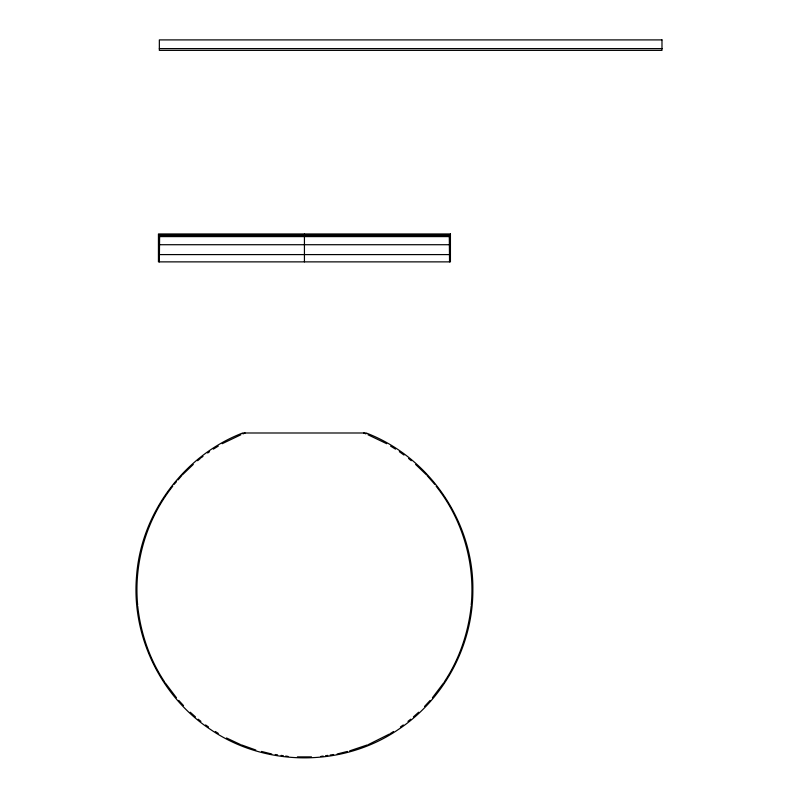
<?xml version="1.0" encoding="UTF-8"?>
<svg xmlns="http://www.w3.org/2000/svg" width="798" height="798" viewBox="0 0 798 798"><rect width="100%" height="100%" fill="white"/><g stroke="black" fill="none" stroke-linecap="round" stroke-linejoin="round"><path stroke-width="1.2" d="M471.239 604.934C475.209 562.78 462.421 519.358 436.107 486.182M159.341 261.874L159.62 234.851L449.284 234.851L449.543 261.874M471.179 606.101C468.266 632.944 459.339 659.228 444.376 681.771M443.748 682.769L432.416 697.751M172.777 486.182C146.453 519.358 133.675 562.78 137.645 604.934M430.122 700.415L424.536 706.449M174.154 484.336L176.428 481.743M177.934 480.007L181.725 475.668M182.473 474.81L193.256 464.446M418.661 712.205L413.394 716.893M197.645 460.725L200.278 458.501M407.948 721.362L410.731 719.197M201.156 457.753L203.021 456.406M207.679 453.035L209.545 451.688M400.406 726.958L403.289 724.933M390.571 733.392L393.554 731.507M213.365 449.134L218.273 446.122M389.554 733.97L368.556 744.474M222.193 443.708L240.866 434.79M242.981 433.893L245.096 432.995M367.449 744.873L349.654 750.868M337.125 754.01L347.379 751.437M320.866 756.424L323.19 756.075M325.504 755.736L327.828 755.387M330.153 755.038L333.644 754.529M311.479 756.883L297.405 756.883M159.341 48.608L661.981 48.608M159.341 235.131L449.543 235.131M159.341 236.597L449.543 236.597M159.341 244.717L449.543 244.717M159.341 254.592L449.543 254.592M275.24 754.529L277.564 754.868M281.046 755.387L283.37 755.736M285.694 756.075L288.018 756.424M261.505 751.437L271.749 754.01M241.425 744.873L255.799 750.01M363.778 432.995L365.903 433.893M368.018 434.79L386.691 443.708M240.328 744.474L226.512 737.97M390.611 446.122L395.509 449.134M215.33 731.507L218.303 733.392M205.595 724.933L208.478 726.958M399.339 451.688L403.997 455.06M198.153 719.197L200.926 721.362M408.596 458.501L411.239 460.725M415.628 464.446L426.401 474.81M195.48 716.893L190.223 712.205M183.54 705.602L178.762 700.415M427.159 475.668L434.73 484.336M176.458 697.751L165.126 682.769M164.498 681.771C149.535 659.228 140.618 632.944 137.705 606.101M304.437 233.954L304.437 261.874M136.488 577.114C131.65 636.505 161.026 697.033 210.872 729.721C265.844 767.227 343.03 767.227 398.012 729.721C444.237 699.297 473.134 645.003 472.855 589.682C473.613 522.082 429.374 457.084 366.202 432.995L242.682 432.995C183.6 455.668 140.648 513.962 136.488 577.114M661.981 39.9L159.341 39.9L159.341 50.374L661.981 50.374L661.981 39.9M450.431 233.954L158.443 233.954L158.443 261.874L450.431 261.874L450.431 233.954"/></g></svg>
